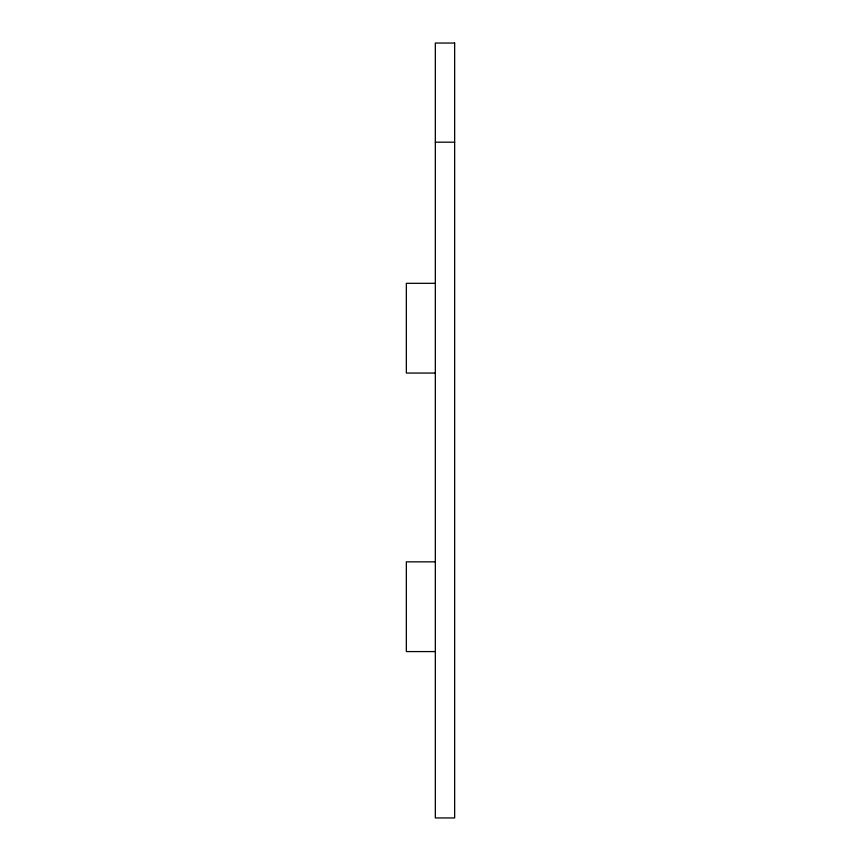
<?xml version="1.0" encoding="UTF-8"?>
<svg xmlns="http://www.w3.org/2000/svg" width="861" height="861" viewBox="0 0 861 861"><rect width="100%" height="100%" fill="white"/><g stroke="black" fill="none" stroke-linecap="round" stroke-linejoin="round"><path stroke-width="1.29" d="M435.332 142.183L454.651 142.183M435.332 283.323L406.349 283.323L406.349 373.061L435.332 373.061M435.332 561.846L406.349 561.846L406.349 651.583L435.332 651.583M454.651 43.05L435.332 43.05L435.332 817.95L454.651 817.95L454.651 43.05"/></g></svg>
